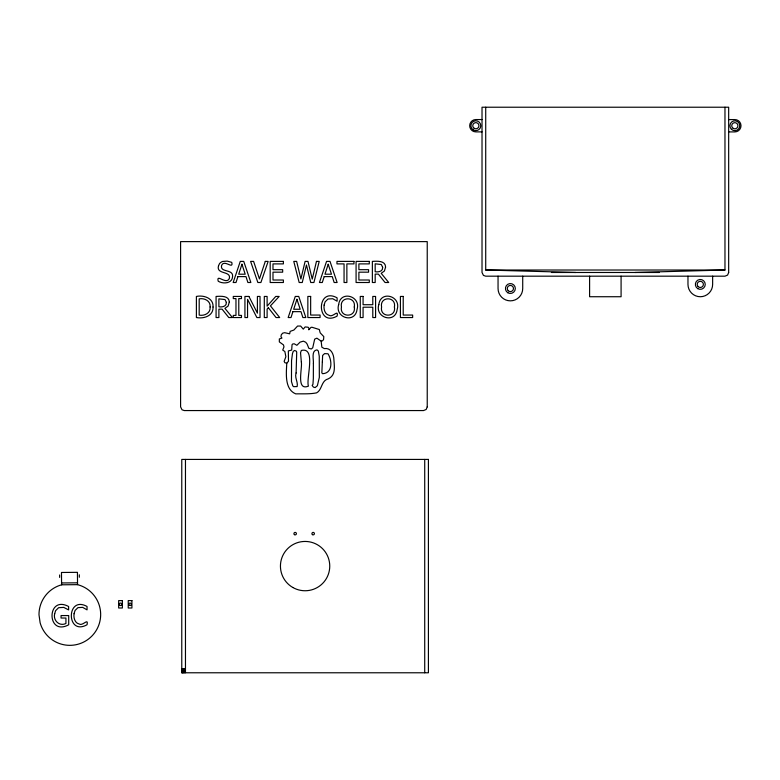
<?xml version="1.0" encoding="UTF-8"?>
<svg xmlns="http://www.w3.org/2000/svg" width="780" height="780" viewBox="0 0 780 780"><rect width="100%" height="100%" fill="white"/><g stroke="black" fill="none" stroke-linecap="round" stroke-linejoin="round"><path stroke-width="1.17" d="M286.767 363.207C286.309 373.327 284.407 389.269 295.747 393.871C302.718 393.715 309.699 394.231 316.622 392.857C322.354 389.717 321.058 380.689 328.224 378.865C335.965 375.268 334.357 366.805 333.928 359.863C333.83 354.315 330.964 347.471 324.265 348.572L321.857 347.188L321.136 341.113L316.875 338.169L314.681 339.134L312.731 347.782L311.259 349.001L308.812 348.27L307.096 343.99L305.74 342.274L303.401 341.162L300.076 342.127L296.878 345.306L294.274 343.824L292.793 343.941L292.052 344.672L291.691 350.074L288.346 350.932L288.493 361.238L286.767 363.207L284.895 362.729L284.144 361.374L285.87 356.704L284.866 351.546L282.74 350.064L283.978 346.866L283.471 344.897L279.337 341.913L279.337 338.949L281.95 338.101L280.946 336.745L281.307 334.766L282.682 333.167L284.68 332.69L289.663 333.83L290.15 331.373L293.875 330.047L297.57 326.05L300.651 326.05L303.264 329.14L305.107 326.947L308.061 327.22L309.046 328.331L308.802 329.803L311.005 327.366L311.99 327.259L319.312 329.521L320.171 332.816L323.807 336.619L323.564 339.544L322.589 340.753L321.136 341.113M634.92 272.483L724.971 270.017L724.971 107.221M61.571 582.952L77.532 582.816M61.591 584.805L77.542 584.659A30.829 30.829 0 0 1 91.826 636.119A30.829 30.829 0 0 1 40.121 622.752L39 614.786A30.829 30.829 0 0 1 61.591 584.805L61.474 572.471L77.434 572.335L77.542 584.659M482.02 119.555L475.849 119.555A6.162 6.162 0 0 0 469.687 125.726A6.162 6.162 0 0 0 475.849 131.888L482.02 131.888M728.666 119.574L734.838 119.574A6.162 6.162 0 0 1 741 125.746A6.162 6.162 0 0 1 734.838 131.908L728.666 131.908M485.716 107.221L485.716 270.017L724.971 270.017M551.421 272.483L659.256 272.483M181.769 669.074L185.464 669.074M485.716 270.017L575.767 272.483M79.306 574.782L79.326 577.249M59.621 574.967L59.641 577.414M712.637 276.178L712.637 284.398A12.334 12.334 0 0 1 700.303 296.731A12.334 12.334 0 0 1 687.97 284.398L687.97 276.178M621.085 276.178L621.085 296.731L589.602 296.731L589.602 276.178M522.717 276.178L522.717 288.512A12.334 12.334 0 0 1 510.383 300.846A12.334 12.334 0 0 1 498.049 288.512L498.049 276.178M424.72 459.42L424.72 672.779M185.464 459.42L185.464 672.779M184.509 669.074L184.509 672.779M183.622 669.074L183.622 672.779M182.851 669.074L182.851 672.779M182.267 669.074L182.267 672.779M181.896 669.074L181.896 672.779M301.334 361.969C302.552 368.033 295.825 391.306 308.422 386.129C305.838 378.885 316.524 346.7 301.343 350.444L300.544 352.726L301.334 361.969M313.394 363.48L313.346 378.358L312.946 384.335L312.156 385.408L313.433 387.114L315.149 387.592L317.363 385.729L319.332 377.364L319.254 356.197L318.337 351.01L317.002 349.859C311.025 350.532 313.755 359.59 313.394 363.48M296.098 372.986C294.411 377.686 298.291 382.219 297.131 386.568L293.709 386.675L292.793 385.895L291.466 381.537L291.544 360.662L292.451 353.662L293.251 351.37L294.635 350.473L296.419 351.244L296.712 352.336L296.098 372.986M322.335 361.998L321.838 372.889L322.618 373.718C332.904 373.103 332.153 360.457 328.01 353.779L324.568 353.613L322.637 355.446L322.335 361.998M354.276 306.998C356.333 317.85 339.398 317.85 341.445 306.998C339.358 296.098 356.353 296.117 354.276 306.998M394.417 306.998C396.474 317.85 379.538 317.85 381.586 306.998C379.509 296.098 396.503 296.117 394.417 306.998M54.688 613.714C52.874 620.363 59.407 626.769 65.93 623.493L65.93 618.033L61.054 618.033L61.054 615.566L68.708 615.566L68.708 624.78C46.478 636.782 46.488 594.682 68.62 606.508L68.62 609.901L63.755 607.405L58.617 607.698L55.624 610.662L54.688 613.714M74.071 613.714C73.457 617.672 74.724 623.025 79.199 624.01C82.69 626.389 88.666 617.38 87.048 624.751C66.066 636.441 66.144 594.925 87.048 606.479L87.048 609.872L82.699 607.376L77.951 607.639L75.046 610.486L74.071 613.714M324.129 305.077C323.515 309.036 324.782 314.379 329.257 315.373C332.748 317.752 338.725 308.744 337.106 316.115C316.124 327.795 316.202 286.289 337.106 297.843L337.106 301.226L332.758 298.73L328.01 299.003L325.104 301.85L324.129 305.077M338.686 304.493C334.483 317.928 355.3 323.993 357.035 309.436C361.198 296.059 340.45 290.033 338.686 304.493M378.836 304.493C374.624 317.928 395.44 323.993 397.176 309.436C401.349 296.059 380.591 290.033 378.836 304.493M427.235 406.868L426.153 409.481L423.54 410.563L184.285 410.563L182.032 409.802L180.589 406.868L180.589 241.615L427.235 241.615L427.235 406.868M728.666 272.483L727.584 275.096L724.971 276.178L485.716 276.178L483.464 275.418L482.02 272.483L482.02 107.221L728.666 107.221L728.666 272.483M210.112 306.969C210.834 313.111 204.428 316.134 199.192 315.139L199.192 298.847C204.399 297.872 210.766 300.885 210.112 306.969M218.507 265.824C215.943 274.745 231.182 270.64 229.369 278.363C226.415 285.451 216.011 272.942 218.224 281.239C223.012 284.183 232.381 283.618 232.586 276.49C233.425 268.71 219.755 272.961 221.608 265.415C224.211 258.97 233.668 270.036 231.767 262.373L227.204 261.105L222.661 261.446A6.728 6.728 0 0 0 219.502 263.669L218.507 265.824M213.028 307.018C213.564 316.046 203.648 318.981 196.394 317.548L196.394 296.439C203.639 294.898 213.739 298.067 213.028 307.018M229.291 302.162L228.111 306.052L224.913 308.363L232.421 317.548L228.784 317.548L222.085 309.153L218.887 309.153L218.887 317.548L216.079 317.548L216.079 296.439C220.633 296.185 229.252 295.425 229.291 302.162M385.583 267.121L384.404 271.011L381.196 273.322L388.713 282.506L385.066 282.506L378.378 274.111L375.18 274.111L375.18 282.506L372.372 282.506L372.372 261.398C376.915 261.144 385.544 260.383 385.583 267.121M226.356 302.377C226.756 306.589 222.027 307.31 218.887 306.813L218.887 298.847L225.02 299.569L226.356 302.377M382.648 267.335C383.048 271.547 378.319 272.269 375.18 271.772L375.18 263.806L381.313 264.527L382.648 267.335M316.465 261.398L312.234 279.113L307.973 261.398L305.116 261.398L300.895 278.947L296.644 261.398L293.767 261.398L299.169 282.506L302.26 282.506L306.452 264.985L310.752 282.506L313.911 282.506L319.215 261.398L316.465 261.398M237.919 276.607L235.999 282.506L233.171 282.506L240.279 261.398L243.74 261.398L250.858 282.506L247.894 282.506L245.983 276.607L237.919 276.607M292.91 311.649L290.998 317.548L288.161 317.548L295.279 296.439L298.74 296.439L305.848 317.548L302.884 317.548L300.973 311.649L292.91 311.649M324.188 276.607L322.276 282.506L319.439 282.506L326.557 261.398L330.008 261.398L337.126 282.506L334.162 282.506L332.251 276.607L324.188 276.607M241.946 264.264L238.7 274.209L245.203 274.209L241.946 264.264M296.936 299.305L293.69 309.25L300.193 309.25L296.936 299.305M328.214 264.264L324.968 274.209L331.471 274.209L328.214 264.264M265.288 261.398L259.447 278.918L253.607 261.398L250.604 261.398L257.858 282.506L260.89 282.506L268.154 261.398L265.288 261.398M268.34 307.72L267.111 309.114L267.111 317.548L264.303 317.548L264.303 296.439L267.111 296.439L267.111 306.15L275.759 296.439L279.172 296.439L270.445 305.867L279.689 317.548L276.042 317.548L268.34 307.72M283.374 261.398L270.182 261.398L270.182 282.506L283.374 282.506L283.374 280.01L272.99 280.01L272.99 272.171L282.672 272.171L282.672 269.675L272.99 269.675L272.99 263.894L283.374 263.894L283.374 261.398M353.954 261.398L336.97 261.398L336.97 263.894L344.058 263.894L344.058 282.506L346.866 282.506L346.866 263.894L353.954 263.894L353.954 261.398M369.281 261.398L356.08 261.398L356.08 282.506L369.281 282.506L369.281 280.01L358.888 280.01L358.888 272.171L368.569 272.171L368.569 269.675L358.888 269.675L358.888 263.894L369.281 263.894L369.281 261.398M241.468 296.439L233.278 296.439L233.278 298.594L235.97 298.594L235.97 315.393L233.278 315.393L233.278 317.548L241.468 317.548L241.468 315.393L238.778 315.393L238.778 298.594L241.468 298.594L241.468 296.439M248.908 296.439L244.93 296.439L244.93 317.548L247.553 317.548L247.553 299.344L256.873 317.548L260.023 317.548L260.023 296.439L257.4 296.439L257.4 313.151L248.908 296.439M310.654 296.439L307.846 296.439L307.846 317.548L320.083 317.548L320.083 315.052L310.654 315.052L310.654 296.439M363.08 296.439L360.272 296.439L360.272 317.548L363.08 317.548L363.08 307.213L372.791 307.213L372.791 317.548L375.59 317.548L375.59 296.439L372.791 296.439L372.791 304.717L363.08 304.717L363.08 296.439M403.221 296.439L400.413 296.439L400.413 317.548L412.649 317.548L412.649 315.052L403.221 315.052L403.221 296.439M428.415 459.42L181.769 459.42L181.769 672.779L428.415 672.779L428.415 459.42M122.372 600.6L118.667 600.6L118.667 608L122.372 608L122.372 600.6M131.918 600.6L128.222 600.6L128.222 608L131.918 608L131.918 600.6M129.353 605.309A1.228 1.228 0 0 0 131.293 604.412A1.228 1.228 0 0 0 129.558 603.174A1.228 1.228 0 0 0 129.353 605.309M474.172 128.31A3.081 3.081 0 0 0 478.93 125.882A3.081 3.081 0 0 0 474.454 122.977A3.081 3.081 0 0 0 474.172 128.31M733.151 128.329A3.081 3.081 0 0 0 737.909 125.911A3.081 3.081 0 0 0 733.434 122.996A3.081 3.081 0 0 0 733.151 128.329M731.396 129.275A4.933 4.933 0 0 0 739.615 126.955A4.933 4.933 0 0 0 733.492 120.997A4.933 4.933 0 0 0 731.396 129.275M473.187 129.88A4.933 4.933 0 0 0 480.782 125.951A4.933 4.933 0 0 0 473.587 121.339A4.933 4.933 0 0 0 473.187 129.88M697.808 288.659A4.933 4.933 0 0 0 705.237 284.427A4.933 4.933 0 0 0 697.866 280.118A4.933 4.933 0 0 0 697.808 288.659M698.129 286.591A3.081 3.081 0 0 0 703.287 285.188A3.081 3.081 0 0 0 699.494 281.424A3.081 3.081 0 0 0 698.129 286.591M507.887 292.773A4.933 4.933 0 0 0 515.317 288.541A4.933 4.933 0 0 0 507.946 284.222A4.933 4.933 0 0 0 507.887 292.773M508.209 290.706A3.081 3.081 0 0 0 513.367 289.292A3.081 3.081 0 0 0 509.574 285.538A3.081 3.081 0 0 0 508.209 290.706M292.763 587.457A24.668 24.668 0 0 0 329.755 566.095A24.668 24.668 0 0 0 292.763 544.742A24.668 24.668 0 0 0 292.763 587.457M294.421 534.622A1.228 1.228 0 0 0 296.39 533.793A1.228 1.228 0 0 0 294.684 532.506A1.228 1.228 0 0 0 294.421 534.622M312.419 534.622A1.228 1.228 0 0 0 314.389 533.803A1.228 1.228 0 0 0 312.702 532.496A1.228 1.228 0 0 0 312.419 534.622M119.808 605.309A1.228 1.228 0 0 0 121.748 604.412A1.228 1.228 0 0 0 120.003 603.174A1.228 1.228 0 0 0 119.808 605.309"/></g></svg>
